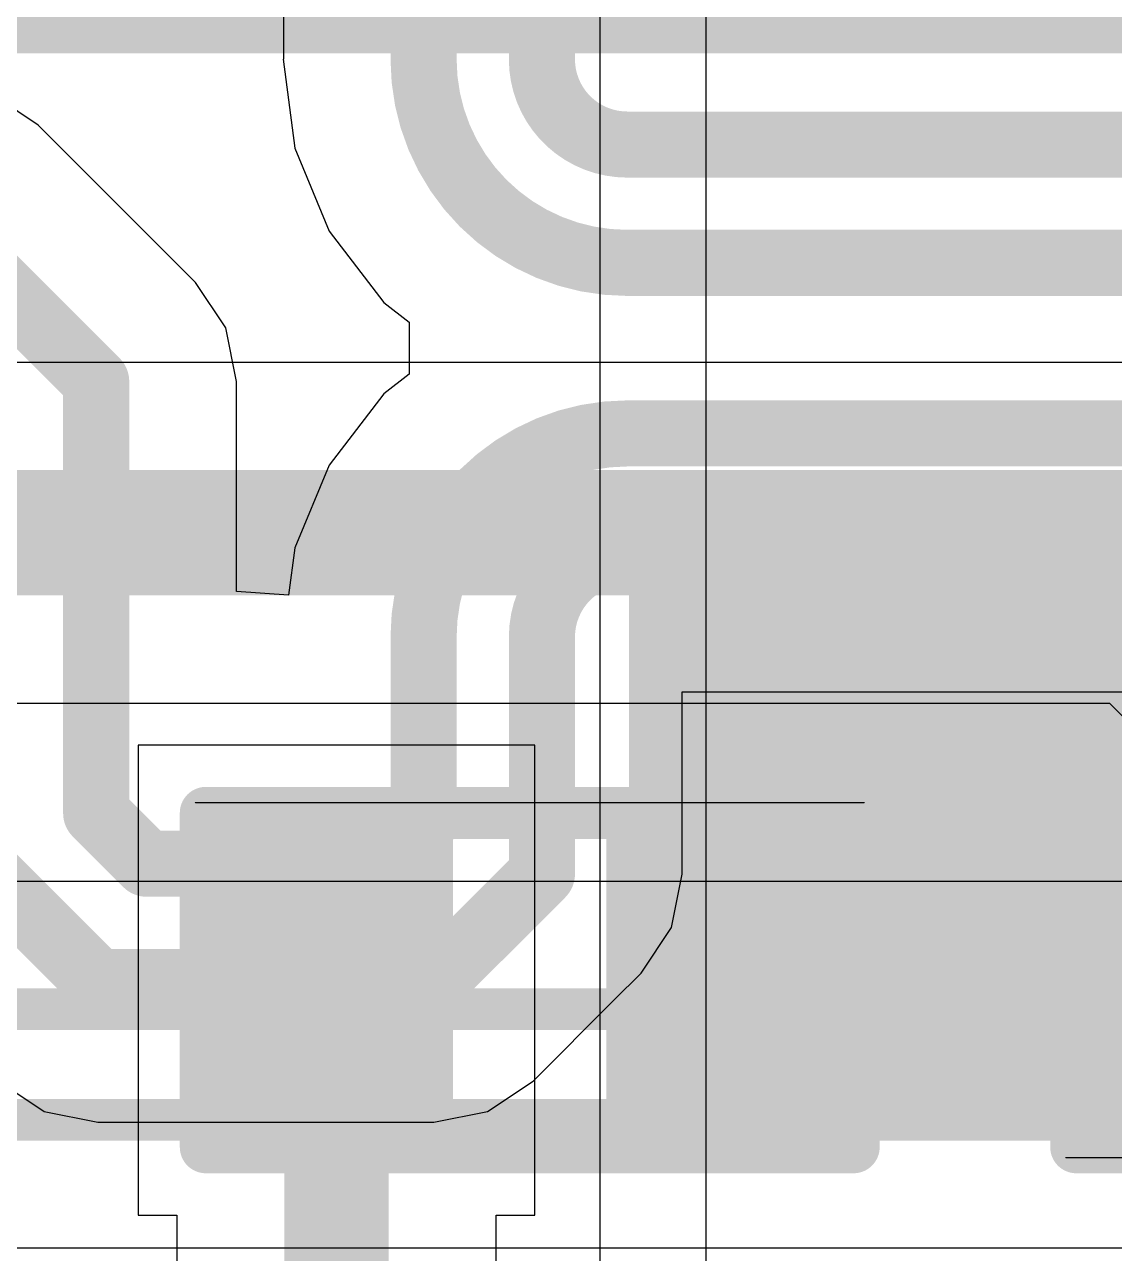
# Model space of a CAD drawing. Header units: inches. Extents: x 0 to 208, y 0 to 213.
# Drawn here: x 3.0555 to 3.1598, y 3.5481 to 3.6658 of the extents above; entities that cross this region are included whole.
import ezdxf

# ---------------------------------------------------------------- set-up
doc = ezdxf.new("R2010")
doc.units = ezdxf.units.IN
doc.header["$MEASUREMENT"] = 0
for name, color, linetype in [('Bottom Layer', 5, 'Continuous'), ('L4_PWR', 90, 'Continuous'), ('L5_GND2', 156, 'Continuous'), ('L6_SIG2', 130, 'Continuous'), ('Top Layer', 1, 'Continuous'), ('Top Overlay', 2, 'Continuous'), ('Top Paste', 8, 'Continuous'), ('Top Solder', 216, 'Continuous')]:
    doc.layers.add(name, color=color, linetype=linetype)

# ---------------------------------------------------------------- blocks, each defined once
blk = doc.blocks.new('RES_0402_267')
at = {"layer": 'Top Layer'}
for points in [[(-0.027498, -0.0124986), (-0.027498, 0.0125014), (-0.009497999999999998, 0.0125014), (-0.009498000000000001, -0.0124986)], [(0.009501999999999998, -0.0124986), (0.009502000000000002, 0.0125014), (0.027502, 0.0125014), (0.027502, -0.0124986)]]:
    blk.add_hatch(color=1, dxfattribs=at).paths.add_polyline_path(points)
at = {"layer": 'Top Paste'}
for points in [[(-0.027498, -0.0124986), (-0.027498, 0.0125014), (-0.009497999999999998, 0.0125014), (-0.009498000000000001, -0.0124986)], [(0.009501999999999998, -0.0124986), (0.009502000000000002, 0.0125014), (0.027502, 0.0125014), (0.027502, -0.0124986)]]:
    blk.add_hatch(color=8, dxfattribs=at).paths.add_polyline_path(points)
at = {"layer": 'Top Solder'}
for points in [[(-0.0296634, -0.014664), (-0.0296634, 0.0146668), (-0.007332599999999998, 0.0146668), (-0.007332600000000002, -0.014664)], [(0.007336599999999999, -0.014664), (0.007336600000000001, 0.0146668), (0.0296674, 0.0146668), (0.0296674, -0.014664)]]:
    blk.add_hatch(color=216, dxfattribs=at).paths.add_polyline_path(points)
at = {"layer": 'Top Overlay'}
for points in [[(0.031002, 0.0160014, 0.005, 0.005, 0), (-0.030998, 0.0160014, 0.005, 0.005, 0)], [(-0.030998, 0.0160014, 0.005, 0.005, 0), (-0.030998, -0.0159986, 0.005, 0.005, 0)], [(0.031002, 0.0160014, 0.005, 0.005, 0), (0.031002, -0.0159986, 0.005, 0.005, 0)], [(0.031002, -0.0159986, 0.005, 0.005, 0), (-0.030998, -0.0159986, 0.005, 0.005, 0)], [(0.032002, -0.0169986, 0.000127, 0.000127, 0), (-0.031998, -0.0169986, 0.000127, 0.000127, 0)]]:
    blk.add_lwpolyline(points, format="xyseb", dxfattribs=at)
for points in [[(-0.032248, 0.0160014, 0.0025, 0.0025, 1), (-0.029748, 0.0160014, 0.0025, 0.0025, 1)], [(-0.032248, 0.0160014, 0.0025, 0.0025, 1), (-0.029748, 0.0160014, 0.0025, 0.0025, 1)], [(0.029752, 0.0160014, 0.0025, 0.0025, 1), (0.032252, 0.0160014, 0.0025, 0.0025, 1)], [(0.029752, 0.0160014, 0.0025, 0.0025, 1), (0.032252, 0.0160014, 0.0025, 0.0025, 1)], [(-0.032248, -0.0159986, 0.0025, 0.0025, 1), (-0.029748, -0.0159986, 0.0025, 0.0025, 1)], [(-0.032248, -0.0159986, 0.0025, 0.0025, 1), (-0.029748, -0.0159986, 0.0025, 0.0025, 1)], [(0.029752, -0.0159986, 0.0025, 0.0025, 1), (0.032252, -0.0159986, 0.0025, 0.0025, 1)], [(0.029752, -0.0159986, 0.0025, 0.0025, 1), (0.032252, -0.0159986, 0.0025, 0.0025, 1)], [(-0.0320297, -0.0169986, 6.35e-05, 6.35e-05, 1), (-0.0319663, -0.0169986, 6.35e-05, 6.35e-05, 1)], [(0.0319703, -0.0169986, 6.35e-05, 6.35e-05, 1), (0.0320337, -0.0169986, 6.35e-05, 6.35e-05, 1)]]:
    blk.add_lwpolyline(points, format="xyseb", close=True, dxfattribs=at)
blk = doc.blocks.new('RES_0402_268')
at = {"layer": 'Top Layer'}
for points in [[(-0.0274982, -0.0124982), (-0.0274982, 0.0125018), (-0.009498199999999998, 0.0125018), (-0.009498200000000002, -0.0124982)], [(0.009501799999999998, -0.0124982), (0.009501800000000001, 0.0125018), (0.0275018, 0.0125018), (0.0275018, -0.0124982)]]:
    blk.add_hatch(color=1, dxfattribs=at).paths.add_polyline_path(points)
at = {"layer": 'Top Paste'}
for points in [[(-0.0274982, -0.0124982), (-0.0274982, 0.0125018), (-0.009498199999999998, 0.0125018), (-0.009498200000000002, -0.0124982)], [(0.009501799999999998, -0.0124982), (0.009501800000000001, 0.0125018), (0.0275018, 0.0125018), (0.0275018, -0.0124982)]]:
    blk.add_hatch(color=8, dxfattribs=at).paths.add_polyline_path(points)
at = {"layer": 'Top Solder'}
for points in [[(-0.0296636, -0.0146636), (-0.0296636, 0.0146672), (-0.007332799999999999, 0.0146672), (-0.007332800000000001, -0.0146636)], [(0.007336399999999998, -0.0146636), (0.007336400000000002, 0.0146672), (0.0296672, 0.0146672), (0.0296672, -0.0146636)]]:
    blk.add_hatch(color=216, dxfattribs=at).paths.add_polyline_path(points)
at = {"layer": 'Top Overlay'}
for points in [[(-0.0309982, 0.0160018, 0.005, 0.005, 0), (0.0310018, 0.0160018, 0.005, 0.005, 0)], [(-0.0309982, -0.0159982, 0.005, 0.005, 0), (-0.0309982, 0.0160018, 0.005, 0.005, 0)], [(0.0310018, -0.0159982, 0.005, 0.005, 0), (0.0310018, 0.0160018, 0.005, 0.005, 0)], [(-0.0309982, -0.0159982, 0.005, 0.005, 0), (0.0310018, -0.0159982, 0.005, 0.005, 0)], [(-0.0319982, -0.0169982, 0.000127, 0.000127, 0), (0.0320018, -0.0169982, 0.000127, 0.000127, 0)]]:
    blk.add_lwpolyline(points, format="xyseb", dxfattribs=at)
for points in [[(-0.0322482, 0.0160018, 0.0025, 0.0025, 1), (-0.0297482, 0.0160018, 0.0025, 0.0025, 1)], [(-0.0322482, 0.0160018, 0.0025, 0.0025, 1), (-0.0297482, 0.0160018, 0.0025, 0.0025, 1)], [(0.0297518, 0.0160018, 0.0025, 0.0025, 1), (0.0322518, 0.0160018, 0.0025, 0.0025, 1)], [(0.0297518, 0.0160018, 0.0025, 0.0025, 1), (0.0322518, 0.0160018, 0.0025, 0.0025, 1)], [(-0.0322482, -0.0159982, 0.0025, 0.0025, 1), (-0.0297482, -0.0159982, 0.0025, 0.0025, 1)], [(-0.0322482, -0.0159982, 0.0025, 0.0025, 1), (-0.0297482, -0.0159982, 0.0025, 0.0025, 1)], [(0.0297518, -0.0159982, 0.0025, 0.0025, 1), (0.0322518, -0.0159982, 0.0025, 0.0025, 1)], [(0.0297518, -0.0159982, 0.0025, 0.0025, 1), (0.0322518, -0.0159982, 0.0025, 0.0025, 1)], [(-0.0320299, -0.0169982, 6.35e-05, 6.35e-05, 1), (-0.0319665, -0.0169982, 6.35e-05, 6.35e-05, 1)], [(0.0319701, -0.0169982, 6.35e-05, 6.35e-05, 1), (0.0320335, -0.0169982, 6.35e-05, 6.35e-05, 1)]]:
    blk.add_lwpolyline(points, format="xyseb", close=True, dxfattribs=at)
blk = doc.blocks.new('UEA1112C_8HS6_4F_527')
at = {"layer": 'Top Overlay'}
blk.add_lwpolyline([(0.2677155, 0.1775591, 0.005, 0.005, 0), (-0.2677165, 0.1775591, 0.005, 0.005, 0)], format="xyseb", dxfattribs=at)

msp = doc.modelspace()

# ---------------------------------------------------------------- hatches: boundary and pattern name
at = {"layer": 'Top Layer'}
msp.add_hatch(color=1, dxfattribs=at).paths.add_polyline_path([(3.1133278, 3.5618022), (3.1776558, 3.5618022), (3.1776558, 3.6145042), (3.1133278, 3.6145042)])

# ---------------------------------------------------------------- linework, layer by layer
at = {"layer": 'Bottom Layer'}
for p, q in [((3.0802413, 3.672078), (3.0802413, 3.6624693)), ((3.0802413, 3.6624693), (3.0802174, 3.6624693)), ((3.0802174, 3.6624693), (3.0813399, 3.6539434)), ((3.0567767, 3.6561495), (3.052422, 3.6590592)), ((3.0718145, 3.6411116), (3.0567767, 3.6561495)), ((3.0813399, 3.6539434), (3.0846307, 3.6459986)), ((3.0846307, 3.6459986), (3.0898657, 3.6391762)), ((3.0718148, 3.6411114), (3.0718145, 3.6411116)), ((3.0747245, 3.6367567), (3.0718148, 3.6411114)), ((3.0898657, 3.6391762), (3.0922982, 3.6373097)), ((3.0922982, 3.6373097), (3.0922982, 3.6323096)), ((3.0757463, 3.63162), (3.0747245, 3.6367567)), ((3.0757462, 3.6316195), (3.0757463, 3.63162)), ((3.0757462, 3.6114943), (3.0757462, 3.6316195)), ((3.0922982, 3.6323096), (3.0898657, 3.6304431)), ((3.0898657, 3.6304431), (3.0846307, 3.6236207)), ((3.0846307, 3.6236207), (3.0813399, 3.6156759)), ((3.0813399, 3.6156759), (3.0807462, 3.6111665)), ((3.0807462, 3.6111665), (3.0757462, 3.6114943)), ((3.1184167, 3.5844579), (3.1184167, 3.6018921)), ((3.1184167, 3.6018921), (3.1989705, 3.6018921)), ((3.117395, 3.5793207), (3.1184168, 3.5844574)), ((3.1184168, 3.5844574), (3.1184167, 3.5844579)), ((3.1144853, 3.574966), (3.117395, 3.5793207)), ((3.1118921, 3.5723728), (3.114485, 3.5749658)), ((3.114485, 3.5749658), (3.1144853, 3.574966)), ((3.1041404, 3.5646209), (3.1118919, 3.5723725)), ((3.1118919, 3.5723725), (3.1118921, 3.5723728)), ((3.0529747, 3.5646209), (3.0573294, 3.5617112)), ((3.0997857, 3.5617112), (3.1041404, 3.5646209)), ((3.0573294, 3.5617112), (3.0624661, 3.5606894)), ((3.0624661, 3.5606894), (3.0624666, 3.5606895)), ((3.0624666, 3.5606895), (3.0946485, 3.5606895)), ((3.0946485, 3.5606895), (3.094649, 3.5606894)), ((3.094649, 3.5606894), (3.0997857, 3.5617112))]:
    msp.add_line(p, q, dxfattribs=at)
for points in [[(3.0936641, 3.6624693, 0.0063299, 0.0063299, 0), (3.0936641, 3.6712997, 0.0063299, 0.0063299, 0)], [(3.1049939, 3.6624693, 0.0063299, 0.0063299, 0), (3.1049939, 3.6712997, 0.0063299, 0.0063299, 0)], [(3.1131588, 3.6429746, 0.0063299, 0.0063299, -0.4142135623730951), (3.0936641, 3.6624693, 0.0063299, 0.0063299, 0)], [(3.1131588, 3.6543044, 0.0063299, 0.0063299, -0.4142135623730951), (3.1049939, 3.6624693, 0.0063299, 0.0063299, 0)], [(3.1131588, 3.6543044, 0.0063299, 0.0063299, 0), (3.1989705, 3.6543044, 0.0063299, 0.0063299, 0)], [(3.0472853, 3.6466581, 0.0063299, 0.0063299, 0), (3.0623234, 3.63162, 0.0063299, 0.0063299, 0)], [(3.1131588, 3.6429746, 0.0063299, 0.0063299, 0), (3.1989705, 3.6429746, 0.0063299, 0.0063299, 0)], [(3.0623234, 3.5902778, 0.0063299, 0.0063299, 0), (3.0623234, 3.63162, 0.0063299, 0.0063299, 0)], [(3.0936641, 3.60715, 0.0063299, 0.0063299, -0.4142135623730951), (3.1131588, 3.6266447, 0.0063299, 0.0063299, 0)], [(3.1131588, 3.6266447, 0.0063299, 0.0063299, 0), (3.1989705, 3.6266447, 0.0063299, 0.0063299, 0)], [(3.1049939, 3.60715, 0.0063299, 0.0063299, -0.4142135623730951), (3.1131588, 3.6153149, 0.0063299, 0.0063299, 0)], [(3.1131588, 3.6153149, 0.0063299, 0.0063299, 0), (3.1989705, 3.6153149, 0.0063299, 0.0063299, 0)], [(3.0936641, 3.5891502, 0.0063299, 0.0063299, 0), (3.0936641, 3.60715, 0.0063299, 0.0063299, 0)], [(3.1049939, 3.5844574, 0.0063299, 0.0063299, 0), (3.1049939, 3.60715, 0.0063299, 0.0063299, 0)], [(3.0623234, 3.5902778, 0.0063299, 0.0063299, 0), (3.067159, 3.5854422, 0.0063299, 0.0063299, 0)], [(3.0899561, 3.5854422, 0.0063299, 0.0063299, 0), (3.0936641, 3.5891502, 0.0063299, 0.0063299, 0)], [(3.0509935, 3.5855849, 0.0063299, 0.0063299, 0), (3.0624661, 3.5741123, 0.0063299, 0.0063299, 0)], [(3.067159, 3.5854422, 0.0063299, 0.0063299, 0), (3.0804992, 3.5854422, 0.0063299, 0.0063299, 0)], [(3.0804992, 3.5854422, 0.0063299, 0.0063299, 0), (3.0899561, 3.5854422, 0.0063299, 0.0063299, 0)], [(3.1024004, 3.5818639, 0.0063299, 0.0063299, 0), (3.1049939, 3.5844574, 0.0063299, 0.0063299, 0)], [(3.094649, 3.5741123, 0.0063299, 0.0063299, 0), (3.1024005, 3.5818638, 0.0063299, 0.0063299, 0)], [(3.1024004, 3.5818639, 0.0063299, 0.0063299, 0), (3.1024005, 3.5818638, 0.0063299, 0.0063299, 0)], [(3.0624661, 3.5741123, 0.0063299, 0.0063299, 0), (3.094649, 3.5741123, 0.0063299, 0.0063299, 0)]]:
    msp.add_lwpolyline(points, format="xyseb", dxfattribs=at)
for points in [[(3.0920816, 3.6624693, 0.0031649, 0.0031649, 1), (3.0952466, 3.6624693, 0.0031649, 0.0031649, 1)], [(3.0920816, 3.6624693, 0.0031649, 0.0031649, 1), (3.0952466, 3.6624693, 0.0031649, 0.0031649, 1)], [(3.1034114, 3.6624693, 0.0031649, 0.0031649, 1), (3.1065764, 3.6624693, 0.0031649, 0.0031649, 1)], [(3.1034114, 3.6624693, 0.0031649, 0.0031649, 1), (3.1065764, 3.6624693, 0.0031649, 0.0031649, 1)], [(3.1115763, 3.6543044, 0.0031649, 0.0031649, 1), (3.1147413, 3.6543044, 0.0031649, 0.0031649, 1)], [(3.1115763, 3.6543044, 0.0031649, 0.0031649, 1), (3.1147413, 3.6543044, 0.0031649, 0.0031649, 1)], [(3.1115763, 3.6429746, 0.0031649, 0.0031649, 1), (3.1147413, 3.6429746, 0.0031649, 0.0031649, 1)], [(3.1115763, 3.6429746, 0.0031649, 0.0031649, 1), (3.1147413, 3.6429746, 0.0031649, 0.0031649, 1)], [(3.0607409, 3.63162, 0.0031649, 0.0031649, 1), (3.0639059, 3.63162, 0.0031649, 0.0031649, 1)], [(3.0607409, 3.63162, 0.0031649, 0.0031649, 1), (3.0639059, 3.63162, 0.0031649, 0.0031649, 1)], [(3.1115763, 3.6266447, 0.0031649, 0.0031649, 1), (3.1147413, 3.6266447, 0.0031649, 0.0031649, 1)], [(3.1115763, 3.6266447, 0.0031649, 0.0031649, 1), (3.1147413, 3.6266447, 0.0031649, 0.0031649, 1)], [(3.1115763, 3.6153149, 0.0031649, 0.0031649, 1), (3.1147413, 3.6153149, 0.0031649, 0.0031649, 1)], [(3.1115763, 3.6153149, 0.0031649, 0.0031649, 1), (3.1147413, 3.6153149, 0.0031649, 0.0031649, 1)], [(3.0920816, 3.60715, 0.0031649, 0.0031649, 1), (3.0952466, 3.60715, 0.0031649, 0.0031649, 1)], [(3.0920816, 3.60715, 0.0031649, 0.0031649, 1), (3.0952466, 3.60715, 0.0031649, 0.0031649, 1)], [(3.1034114, 3.60715, 0.0031649, 0.0031649, 1), (3.1065764, 3.60715, 0.0031649, 0.0031649, 1)], [(3.1034114, 3.60715, 0.0031649, 0.0031649, 1), (3.1065764, 3.60715, 0.0031649, 0.0031649, 1)], [(3.0607409, 3.5902778, 0.0031649, 0.0031649, 1), (3.0639059, 3.5902778, 0.0031649, 0.0031649, 1)], [(3.0607409, 3.5902778, 0.0031649, 0.0031649, 1), (3.0639059, 3.5902778, 0.0031649, 0.0031649, 1)], [(3.0920816, 3.5891502, 0.0031649, 0.0031649, 1), (3.0952466, 3.5891502, 0.0031649, 0.0031649, 1)], [(3.0920816, 3.5891502, 0.0031649, 0.0031649, 1), (3.0952466, 3.5891502, 0.0031649, 0.0031649, 1)], [(3.0655765, 3.5854422, 0.0031649, 0.0031649, 1), (3.0687415, 3.5854422, 0.0031649, 0.0031649, 1)], [(3.0655765, 3.5854422, 0.0031649, 0.0031649, 1), (3.0687415, 3.5854422, 0.0031649, 0.0031649, 1)], [(3.0789167, 3.5854422, 0.0031649, 0.0031649, 1), (3.0820817, 3.5854422, 0.0031649, 0.0031649, 1)], [(3.0789167, 3.5854422, 0.0031649, 0.0031649, 1), (3.0820817, 3.5854422, 0.0031649, 0.0031649, 1)], [(3.0883736, 3.5854422, 0.0031649, 0.0031649, 1), (3.0915386, 3.5854422, 0.0031649, 0.0031649, 1)], [(3.0883736, 3.5854422, 0.0031649, 0.0031649, 1), (3.0915386, 3.5854422, 0.0031649, 0.0031649, 1)], [(3.1034114, 3.5844574, 0.0031649, 0.0031649, 1), (3.1065764, 3.5844574, 0.0031649, 0.0031649, 1)], [(3.1034114, 3.5844574, 0.0031649, 0.0031649, 1), (3.1065764, 3.5844574, 0.0031649, 0.0031649, 1)], [(3.1008179, 3.5818639, 0.0031649, 0.0031649, 1), (3.1039829, 3.5818639, 0.0031649, 0.0031649, 1)], [(3.1008179, 3.5818639, 0.0031649, 0.0031649, 1), (3.1039829, 3.5818639, 0.0031649, 0.0031649, 1)], [(3.100818, 3.5818638, 0.0031649, 0.0031649, 1), (3.103983, 3.5818638, 0.0031649, 0.0031649, 1)], [(3.100818, 3.5818638, 0.0031649, 0.0031649, 1), (3.103983, 3.5818638, 0.0031649, 0.0031649, 1)], [(3.0608836, 3.5741123, 0.0031649, 0.0031649, 1), (3.0640486, 3.5741123, 0.0031649, 0.0031649, 1)], [(3.0608836, 3.5741123, 0.0031649, 0.0031649, 1), (3.0640486, 3.5741123, 0.0031649, 0.0031649, 1)], [(3.0930665, 3.5741123, 0.0031649, 0.0031649, 1), (3.0962315, 3.5741123, 0.0031649, 0.0031649, 1)], [(3.0930665, 3.5741123, 0.0031649, 0.0031649, 1), (3.0962315, 3.5741123, 0.0031649, 0.0031649, 1)]]:
    msp.add_lwpolyline(points, format="xyseb", close=True, dxfattribs=at)
at = {"layer": 'L4_PWR'}
for p, q in [((3.1105285, 3.6755731), (3.1105286, 3.5434791)), ((3.1207245, 3.5990883), (3.1207244, 3.674122)), ((3.1207245, 3.5444832), (3.1207245, 3.5990883))]:
    msp.add_line(p, q, dxfattribs=at)
at = {"layer": 'L5_GND2'}
for p, q in [((3.3534786, 3.5837471), (2.7500607, 3.5837471)), ((2.7090974, 3.5486769), (3.3440201, 3.5486769))]:
    msp.add_line(p, q, dxfattribs=at)
for points in [[(2.713488, 3.571512, 0.004, 0.004, 0), (3.3534786, 3.571512, 0.004, 0.004, 0)], [(2.7090974, 3.560912, 0.004, 0.004, 0), (3.349088, 3.560912, 0.004, 0.004, 0)]]:
    msp.add_lwpolyline(points, format="xyseb", dxfattribs=at)
at = {"layer": 'L6_SIG2'}
for p, q in [((3.166096, 3.6334475), (2.8043628, 3.6334475)), ((2.8111201, 3.6008205), (3.1593387, 3.6008205)), ((3.1593387, 3.6008205), (3.3164168, 3.4437424))]:
    msp.add_line(p, q, dxfattribs=at)
msp.add_lwpolyline([(2.8043628, 3.617134, 0.012, 0.012, 0), (3.166096, 3.617134, 0.012, 0.012, 0)], format="xyseb", dxfattribs=at)
at = {"layer": 'Top Layer'}
for p, q in [((3.1043278, 3.5968022), (3.0663278, 3.5968022)), ((3.0663278, 3.5968022), (3.0663278, 3.5518022)), ((3.1043278, 3.5518022), (3.1043278, 3.5968022)), ((3.0663278, 3.5518022), (3.0700339, 3.5518022)), ((3.0700339, 3.5518022), (3.0700339, 3.5417552)), ((3.1006217, 3.5417552), (3.1006217, 3.5518022)), ((3.1006217, 3.5518022), (3.1043278, 3.5518022))]:
    msp.add_line(p, q, dxfattribs=at)
for points in [[(3.1451238, 3.5743022, 0.012, 0.012, 0), (3.1451238, 3.592323, 0.012, 0.012, 0)], [(3.1223278, 3.5743022, 0.012, 0.012, 0), (3.1441218, 3.5743022, 0.012, 0.012, 0)], [(3.1441258, 3.5743022, 0.012, 0.012, 0), (3.1686558, 3.5743022, 0.012, 0.012, 0)], [(3.0853278, 3.5277562, 0.01, 0.01, 0), (3.0853278, 3.5743022, 0.01, 0.01, 0)]]:
    msp.add_lwpolyline(points, format="xyseb", dxfattribs=at)
for points in [[(3.1421238, 3.592323, 0.006, 0.006, 1), (3.1481238, 3.592323, 0.006, 0.006, 1)], [(3.1193278, 3.5743022, 0.006, 0.006, 1), (3.1253278, 3.5743022, 0.006, 0.006, 1)], [(3.1411218, 3.5743022, 0.006, 0.006, 1), (3.1471218, 3.5743022, 0.006, 0.006, 1)], [(3.1411258, 3.5743022, 0.006, 0.006, 1), (3.1471258, 3.5743022, 0.006, 0.006, 1)], [(3.1421238, 3.5743022, 0.006, 0.006, 1), (3.1481238, 3.5743022, 0.006, 0.006, 1)], [(3.0828278, 3.5743022, 0.005, 0.005, 1), (3.0878278, 3.5743022, 0.005, 0.005, 1)]]:
    msp.add_lwpolyline(points, format="xyseb", close=True, dxfattribs=at)

# ---------------------------------------------------------------- block references
at = {"rotation": 180}
for name, p in [('UEA1112C_8HS6_4F_527', (2.9813393, 3.8431113)), ('RES_0402_267', (3.1038298, 3.5743036))]:
    msp.add_blockref(name, p, dxfattribs=at)
msp.add_blockref('RES_0402_268', (3.187154, 3.5743004))

doc.saveas('drawing.dxf')
